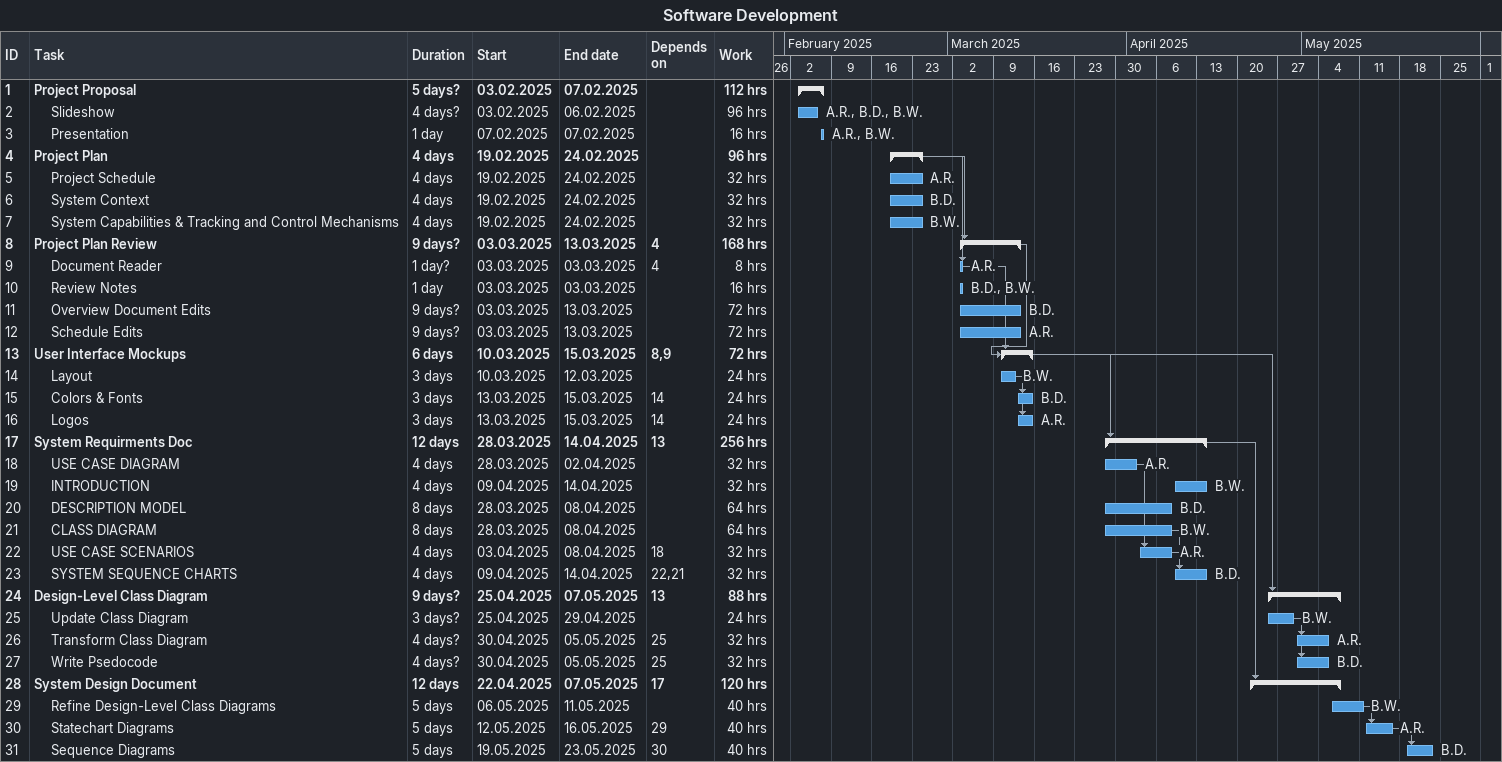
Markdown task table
Software Development

| ID | Level | Task | Duration | Start | Finish | Predecessors | Resources | Work (h) |
|---|---|---|---|---|---|---|---|---|
| 1 | 1 | **Project Proposal** | 5d? | 2025-02-03 | 2025-02-07 |  |  | 112 |
| 2 | 2 | Slideshow | 4d? | 2025-02-03 | 2025-02-06 |  | A.R., B.D., B.W. | 96 |
| 3 | 2 | Presentation | 1d | 2025-02-07 | 2025-02-07 |  | A.R., B.W. | 16 |
| 4 | 1 | **Project Plan** | 4d | 2025-02-19 | 2025-02-24 |  |  | 96 |
| 5 | 2 | Project Schedule | 4d | 2025-02-19 | 2025-02-24 |  | A.R. | 32 |
| 6 | 2 | System Context | 4d | 2025-02-19 | 2025-02-24 |  | B.D. | 32 |
| 7 | 2 | System Capabilities & Tracking and Control Mechanisms | 4d | 2025-02-19 | 2025-02-24 |  | B.W. | 32 |
| 8 | 1 | **Project Plan Review** | 9d? | 2025-03-03 | 2025-03-13 | 4 |  | 168 |
| 9 | 2 | Document Reader | 1d? | 2025-03-03 | 2025-03-03 | 4 | A.R. | 8 |
| 10 | 2 | Review Notes | 1d | 2025-03-03 | 2025-03-03 |  | B.D., B.W. | 16 |
| 11 | 2 | Overview Document Edits | 9d? | 2025-03-03 | 2025-03-13 |  | B.D. | 72 |
| 12 | 2 | Schedule Edits | 9d? | 2025-03-03 | 2025-03-13 |  | A.R. | 72 |
| 13 | 1 | **User Interface Mockups** | 6d | 2025-03-10 | 2025-03-15 | 8, 9 |  | 72 |
| 14 | 2 | Layout | 3d | 2025-03-10 | 2025-03-12 |  | B.W. | 24 |
| 15 | 2 | Colors & Fonts | 3d | 2025-03-13 | 2025-03-15 | 14 | B.D. | 24 |
| 16 | 2 | Logos | 3d | 2025-03-13 | 2025-03-15 | 14 | A.R. | 24 |
| 17 | 1 | **System Requirments Doc** | 12d | 2025-03-28 | 2025-04-14 | 13 |  | 256 |
| 18 | 2 | USE CASE DIAGRAM | 4d | 2025-03-28 | 2025-04-02 |  | A.R. | 32 |
| 19 | 2 | INTRODUCTION | 4d | 2025-04-09 | 2025-04-14 |  | B.W. | 32 |
| 20 | 2 | DESCRIPTION MODEL | 8d | 2025-03-28 | 2025-04-08 |  | B.D. | 64 |
| 21 | 2 | CLASS DIAGRAM | 8d | 2025-03-28 | 2025-04-08 |  | B.W. | 64 |
| 22 | 2 | USE CASE SCENARIOS | 4d | 2025-04-03 | 2025-04-08 | 18 | A.R. | 32 |
| 23 | 2 | SYSTEM SEQUENCE CHARTS | 4d | 2025-04-09 | 2025-04-14 | 22, 21 | B.D. | 32 |
| 24 | 1 | **Design-Level Class Diagram** | 9d? | 2025-04-25 | 2025-05-07 | 13 |  | 88 |
| 25 | 2 | Update Class Diagram | 3d? | 2025-04-25 | 2025-04-29 |  | B.W. | 24 |
| 26 | 2 | Transform Class Diagram | 4d? | 2025-04-30 | 2025-05-05 | 25 | A.R. | 32 |
| 27 | 2 | Write Psedocode | 4d? | 2025-04-30 | 2025-05-05 | 25 | B.D. | 32 |
| 28 | 1 | **System Design Document** | 12d | 2025-04-22 | 2025-05-07 | 17 |  | 120 |
| 29 | 2 | Refine Design-Level Class Diagrams | 5d | 2025-05-06 | 2025-05-11 |  | B.W. | 40 |
| 30 | 2 | Statechart Diagrams | 5d | 2025-05-12 | 2025-05-16 | 29 | A.R. | 40 |
| 31 | 2 | Sequence Diagrams | 5d | 2025-05-19 | 2025-05-23 | 30 | B.D. | 40 |
